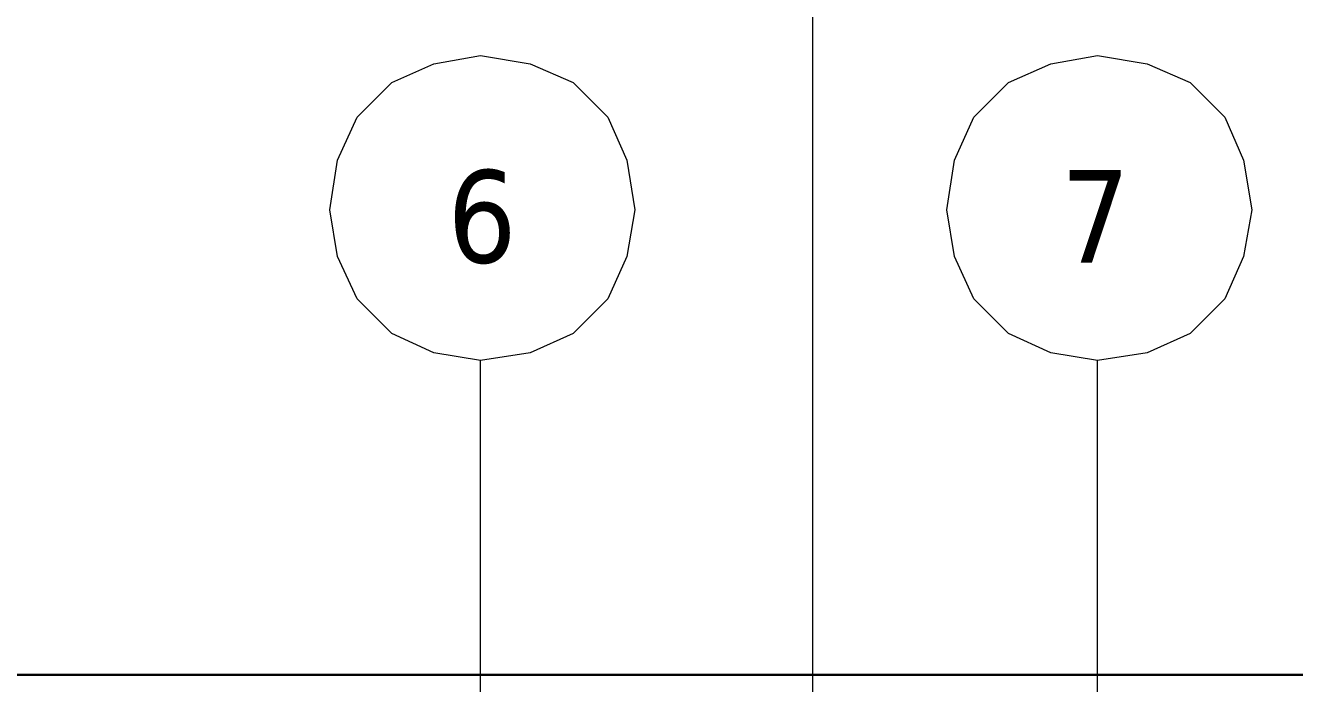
# Model space of a CAD drawing. Header units: millimetres. Extents: x 88585 to 99951, y -167251 to -159927.
# Drawn here: x 90923 to 91431, y -161058 to -160795 of the extents above; entities that cross this region are included whole.
import ezdxf

# ---------------------------------------------------------------- set-up
doc = ezdxf.new("R2010")
doc.units = ezdxf.units.MM
doc.header["$LTSCALE"] = 13
doc.layers.add('粗实线', color=4, linetype='Continuous')
doc.layers.add('铁心', color=3, linetype='Continuous', lineweight=0)
doc.styles.add('Tahoma$001', font='tahoma.ttf', dxfattribs={"height": 2.159784})

msp = doc.modelspace()

# ---------------------------------------------------------------- linework, layer by layer
at = {"layer": '粗实线', "lineweight": 30}
msp.add_line((91816.59, -161054.834), (89816.59, -161054.834), dxfattribs=at)
at = {"layer": '铁心'}
for points in [[(91237.976, -161212.723), (91237.976, -160784.112)], [(91105.081, -161203.623), (91105.081, -160929.189), (91105.081, -160929.189)], [(91351.743, -161203.623), (91351.743, -160929.189), (91351.743, -160929.189)]]:
    msp.add_lwpolyline(points, dxfattribs=at)
for points in [[(91044.844, -160868.951), (91047.856, -160849.073), (91055.686, -160831.905), (91069.541, -160818.051), (91086.408, -160810.521), (91105.081, -160807.208), (91124.96, -160810.521), (91142.127, -160818.051), (91155.982, -160831.905), (91163.512, -160849.073), (91166.825, -160868.951), (91163.512, -160887.625), (91155.982, -160904.492), (91142.127, -160918.346), (91124.96, -160926.177), (91105.081, -160929.189), (91086.408, -160926.177), (91069.541, -160918.346), (91055.686, -160904.492), (91047.856, -160887.625)], [(91291.506, -160868.951), (91294.518, -160849.073), (91302.349, -160831.905), (91316.203, -160818.051), (91333.07, -160810.521), (91351.743, -160807.208), (91371.622, -160810.521), (91388.789, -160818.051), (91402.644, -160831.905), (91410.174, -160849.073), (91413.487, -160868.951), (91410.174, -160887.625), (91402.644, -160904.492), (91388.789, -160918.346), (91371.622, -160926.177), (91351.743, -160929.189), (91333.07, -160926.177), (91316.203, -160918.346), (91302.349, -160904.492), (91294.518, -160887.625)]]:
    msp.add_lwpolyline(points, close=True, dxfattribs=at)

# ---------------------------------------------------------------- texts
at = {"layer": '铁心', "style": 'Tahoma$001'}
for s, p in [('6', (91091.798, -160890.035)), ('7', (91337.064, -160890.035))]:
    msp.add_text(s, height=36.952, dxfattribs=at).set_placement(p)

doc.saveas('drawing.dxf')
